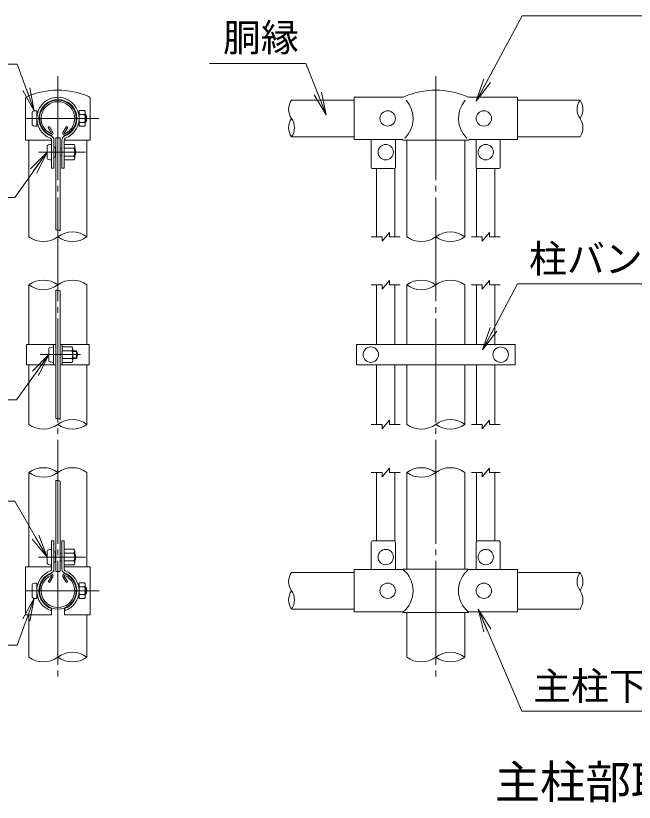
# Model space of a CAD drawing. Units: millimetres, scale not verified. Extents: x -12600 to 12600, y -8910 to 8910.
# Drawn here: x 6168 to 9384, y 1125 to 5212 of the extents above; entities that cross this region are included whole.
import ezdxf
from ezdxf.enums import TextEntityAlignment as Align

# ---------------------------------------------------------------- set-up
doc = ezdxf.new("R2010")
doc.units = ezdxf.units.MM
doc.header["$LTSCALE"] = 30
doc.linetypes.add('LONG_CHAIN', pattern=[21, 18, -1, 1, -1])
for name, color, linetype, lineweight in [('0-1_D-TTL-TXT', 7, 'Continuous', 9), ('0-3_D-STR1', 1, 'Continuous', 9), ('0-6_D-BMK', 2, 'LONG_CHAIN', 9), ('0-7_D-STR3', 3, 'Continuous', 9), ('0-9_D-STR-DIM', 7, 'Continuous', 9), ('0-A_0', 7, 'Continuous', 9), ('0-D_D-STR-TXT', 7, 'Continuous', 9)]:
    doc.layers.add(name, color=color, linetype=linetype, lineweight=lineweight)
doc.styles.add('ＭＳ ゴシック', font='')
doc.styles.get('ＭＳ ゴシック').set_extended_font_data('MS Gothic')

# ---------------------------------------------------------------- blocks, each defined once
blk = doc.blocks.new('_Open')
at = {"layer": '0-A_0'}
blk.add_line((-30, 5), (0, 0), dxfattribs=at)
blk.add_lwpolyline([(-30, -5), (0, 0), (-30, 0)], dxfattribs=at)

msp = doc.modelspace()

# ---------------------------------------------------------------- linework, layer by layer
at = {"layer": '0-3_D-STR1'}
for p, q in [((7926.85, 4773.56), (7601.85, 4773.56)), ((8776.85, 4773.56), (9101.85, 4773.56)), ((6336.35, 4632.3), (6343.3, 4636.31)), ((6353.9, 4601.91), (6336.35, 4632.3)), ((6360.84, 4605.92), (6343.3, 4636.31)), ((6413.69, 4605.92), (6431.23, 4636.31)), ((6420.63, 4601.91), (6438.18, 4632.3)), ((6438.18, 4632.3), (6431.23, 4636.31)), ((7926.85, 4583.06), (7601.85, 4583.06)), ((8776.85, 4583.06), (9101.85, 4583.06)), ((6236.02, 4566.06), (6236.02, 4063.56)), ((6538.52, 4566.06), (6538.52, 4063.56)), ((8200.6, 4566.06), (8200.6, 4063.56)), ((8503.1, 4566.06), (8503.1, 4063.56)), ((6236.02, 3813.56), (6236.02, 3503.53)), ((6538.52, 3813.56), (6538.52, 3503.53)), ((8200.6, 3813.56), (8200.6, 3503.52)), ((8503.1, 3813.56), (8503.1, 3503.52)), ((6236.02, 3398.53), (6236.02, 3088.56)), ((6538.52, 3398.53), (6538.52, 3088.56)), ((8200.6, 3398.53), (8200.6, 3088.56)), ((8503.1, 3398.53), (8503.1, 3088.56)), ((6236.02, 2838.56), (6236.02, 2348.81)), ((6538.52, 2838.56), (6538.52, 2348.81)), ((8200.6, 2838.56), (8200.6, 2336.31)), ((8503.1, 2838.56), (8503.1, 2336.31)), ((6353.9, 2300.47), (6336.35, 2270.08)), ((6360.84, 2296.46), (6343.3, 2266.06)), ((6413.69, 2296.46), (6431.23, 2266.06)), ((6420.63, 2300.47), (6438.18, 2270.08)), ((7926.85, 2318.81), (7601.85, 2318.81)), ((8776.85, 2318.81), (9101.85, 2318.81)), ((6336.35, 2270.08), (6343.3, 2266.06)), ((6438.18, 2270.08), (6431.23, 2266.06)), ((7926.85, 2128.31), (7601.85, 2128.31)), ((8776.85, 2128.31), (9101.85, 2128.31)), ((6236.02, 2098.81), (6236.02, 1878.81)), ((6538.52, 2098.81), (6538.52, 1878.81)), ((8200.6, 2111.31), (8200.6, 1878.81)), ((8503.1, 2111.31), (8503.1, 1878.81))]:
    msp.add_line(p, q, dxfattribs=at)
for centre, radius, start, end in [((6387.27, 4678.56), 95.25, 294.32478, 245.67522), ((6387.27, 4678.56), 87.23, 294.32478, 245.67522), ((6352.16, 4600.9), 10.03, 245.67522, 30), ((6352.16, 4600.9), 2, 245.67522, 30), ((6422.37, 4600.9), 10.03, 150, 294.32478), ((6422.37, 4600.9), 2, 150, 294.32478), ((6387.27, 2223.81), 95.25, 114.32478, 65.67522), ((6387.27, 2223.81), 87.23, 114.32478, 65.67522), ((6352.16, 2301.47), 10.03, 330, 114.32478), ((6352.16, 2301.47), 2, 330, 114.32478), ((6422.37, 2301.47), 10.03, 65.67522, 210), ((6422.37, 2301.47), 2, 65.67522, 210)]:
    msp.add_arc(centre, radius, start, end, dxfattribs=at)
at = {"layer": '0-6_D-BMK'}
for p, q in [((6387.27, 4898.56), (6387.27, 1753.56)), ((8351.85, 4898.56), (8351.85, 1753.56)), ((6222.13, 4678.56), (6601.8, 4678.56)), ((6287.13, 4503.56), (6531.52, 4503.56)), ((6295.63, 3451.03), (6505.02, 3451.03)), ((6368.02, 3451.03), (6464.52, 3451.03)), ((6286.07, 2398.81), (6530.46, 2398.81)), ((6222.13, 2223.81), (6601.8, 2223.81))]:
    msp.add_line(p, q, dxfattribs=at)
at = {"layer": '0-7_D-STR3'}
for p, q in [((7926.85, 4788.56), (8172.97, 4788.56)), ((7926.85, 4568.56), (7926.85, 4788.56)), ((8530.74, 4788.56), (8776.85, 4788.56)), ((8776.85, 4568.56), (8776.85, 4788.56)), ((6555.52, 4778.59), (6555.52, 4566.06)), ((6253.27, 4711.06), (6253.27, 4646.06)), ((6277.27, 4718.56), (6277.27, 4638.56)), ((6524.77, 4719.06), (6497.27, 4719.06)), ((6497.27, 4719.06), (6497.27, 4638.06)), ((6529.77, 4709.73), (6529.77, 4648)), ((6279.1, 4698.56), (6277.27, 4698.56)), ((6497.27, 4698.56), (6495.43, 4698.56)), ((6524.77, 4698.81), (6497.27, 4698.81)), ((6529.77, 4698.56), (6532.27, 4698.56)), ((6529.77, 4698.56), (6532.27, 4698.56)), ((6529.77, 4695.18), (6533.88, 4695.18)), ((6529.77, 4661.95), (6533.88, 4661.95)), ((6532.27, 4698.56), (6532.27, 4658.56)), ((6279.1, 4658.56), (6277.27, 4658.56)), ((6497.27, 4658.56), (6495.43, 4658.56)), ((6524.77, 4658.31), (6497.27, 4658.31)), ((6524.77, 4638.06), (6497.27, 4638.06)), ((6529.77, 4658.56), (6532.27, 4658.56)), ((6529.77, 4658.56), (6532.27, 4658.56)), ((6376.02, 4578.56), (6376.02, 4099.12)), ((6376.02, 4578.56), (6398.52, 4578.56)), ((6398.52, 4578.56), (6398.52, 4094.48)), ((6354.77, 4420.06), (6354.77, 4566.41)), ((6366.27, 4420.06), (6366.27, 4566.41)), ((6408.27, 4420.06), (6408.27, 4566.41)), ((6419.77, 4420.06), (6419.77, 4566.41)), ((6419.77, 4566.06), (6555.52, 4566.06)), ((6469.77, 4544.06), (6419.77, 4544.06)), ((7926.85, 4568.56), (8177.85, 4568.56)), ((8016.85, 4568.56), (8016.85, 4423.56)), ((8141.85, 4568.56), (8141.85, 4423.56)), ((8182.85, 4566.06), (8177.85, 4568.56)), ((8182.85, 4566.06), (8520.85, 4566.06)), ((8520.85, 4566.06), (8525.85, 4568.56)), ((8525.85, 4568.56), (8776.85, 4568.56)), ((8561.85, 4568.56), (8561.85, 4423.56)), ((8686.85, 4568.56), (8686.85, 4423.56)), ((6330.77, 4470.75), (6330.77, 4535.75)), ((6374.77, 4530.15), (6366.27, 4530.15)), ((6374.77, 4530.15), (6374.77, 4476.97)), ((6374.77, 4523.56), (6376.02, 4523.56)), ((6398.52, 4523.56), (6408.27, 4523.56)), ((6469.77, 4523.81), (6419.77, 4523.81)), ((6474.77, 4534.73), (6474.77, 4473)), ((6474.77, 4523.56), (6474.77, 4483.56)), ((6474.77, 4520.18), (6476.38, 4520.18)), ((6374.77, 4476.97), (6366.27, 4476.97)), ((6374.77, 4483.56), (6376.02, 4483.56)), ((6398.52, 4483.56), (6408.27, 4483.56)), ((6469.77, 4483.31), (6419.77, 4483.31)), ((6469.77, 4463.06), (6419.77, 4463.06)), ((6474.77, 4486.95), (6476.38, 4486.95)), ((6354.77, 4420.06), (6366.27, 4420.06)), ((6408.27, 4420.06), (6419.77, 4420.06)), ((8136.85, 4418.56), (8021.85, 4418.56)), ((8044.35, 4418.56), (8044.35, 4063.56)), ((8139.35, 4419.23), (8139.35, 4063.56)), ((8564.35, 4419.23), (8564.35, 4063.56)), ((8566.85, 4418.56), (8681.85, 4418.56)), ((8659.35, 4418.56), (8659.35, 4063.56)), ((8044.35, 3813.56), (8044.35, 3503.52)), ((8139.35, 3813.56), (8139.35, 3503.52)), ((8564.35, 3813.56), (8564.35, 3503.52)), ((8659.35, 3813.56), (8659.35, 3503.52)), ((6376.02, 3786.2), (6376.02, 3118.87)), ((6398.52, 3781.56), (6398.52, 3114.24)), ((6224.52, 3503.53), (6224.52, 3398.53)), ((6376.02, 3503.53), (6224.52, 3503.53)), ((6340.52, 3483.53), (6340.52, 3418.53)), ((6364.52, 3503.53), (6364.52, 3398.53)), ((6376.02, 3503.53), (6376.02, 3398.53)), ((6398.52, 3503.53), (6398.52, 3398.53)), ((6410.02, 3503.53), (6410.02, 3398.53)), ((6460.02, 3491.53), (6410.02, 3491.53)), ((6465.02, 3482.2), (6465.02, 3420.47)), ((7939.35, 3503.53), (7939.35, 3398.53)), ((8764.35, 3503.52), (7939.35, 3503.52)), ((8764.35, 3503.53), (8764.35, 3398.53)), ((6460.02, 3471.28), (6410.02, 3471.28)), ((6465.02, 3471.03), (6484.52, 3471.03)), ((6465.02, 3467.65), (6486.13, 3467.65)), ((6465.02, 3434.42), (6486.13, 3434.42)), ((6484.52, 3471.03), (6484.52, 3431.03)), ((6224.52, 3398.53), (6376.02, 3398.53)), ((6460.02, 3430.78), (6410.02, 3430.78)), ((6460.02, 3410.53), (6410.02, 3410.53)), ((6465.02, 3431.03), (6484.52, 3431.03)), ((8764.35, 3398.53), (7939.35, 3398.53)), ((8044.35, 3398.53), (8044.35, 3088.56)), ((8139.35, 3398.53), (8139.35, 3088.56)), ((8564.35, 3398.53), (8564.35, 3088.56)), ((8659.35, 3398.53), (8659.35, 3088.56)), ((8044.35, 2838.56), (8044.35, 2483.81)), ((8139.35, 2838.56), (8139.35, 2480.43)), ((8564.35, 2838.56), (8564.35, 2480.43)), ((8659.35, 2838.56), (8659.35, 2483.81)), ((6376.02, 2797.05), (6376.02, 2323.81)), ((6398.52, 2792.41), (6398.52, 2323.81)), ((6354.77, 2483.81), (6354.77, 2335.96)), ((6354.77, 2483.81), (6366.27, 2483.81)), ((6366.27, 2483.81), (6366.27, 2335.96)), ((6408.27, 2483.81), (6408.27, 2335.96)), ((6408.27, 2483.81), (6419.77, 2483.81)), ((6419.77, 2483.81), (6419.77, 2335.96)), ((8016.85, 2333.81), (8016.85, 2473.81)), ((8131.85, 2483.81), (8026.85, 2483.81)), ((8141.85, 2333.81), (8141.85, 2473.81)), ((8561.85, 2333.81), (8561.85, 2473.81)), ((8571.85, 2483.81), (8676.85, 2483.81)), ((8686.85, 2333.81), (8686.85, 2473.81)), ((6330.77, 2431.31), (6330.77, 2366.31)), ((6374.77, 2425.4), (6366.27, 2425.4)), ((6374.77, 2425.4), (6374.77, 2372.22)), ((6374.77, 2418.81), (6376.02, 2418.81)), ((6398.52, 2418.81), (6408.27, 2418.81)), ((6469.77, 2439.31), (6419.77, 2439.31)), ((6469.77, 2419.06), (6419.77, 2419.06)), ((6419.77, 2418.81), (6420.77, 2418.81)), ((6474.77, 2429.98), (6474.77, 2368.25)), ((6474.77, 2418.81), (6474.77, 2378.81)), ((6474.77, 2415.43), (6476.38, 2415.43)), ((6374.77, 2372.22), (6366.27, 2372.22)), ((6374.77, 2378.81), (6376.02, 2378.81)), ((6398.52, 2378.81), (6408.27, 2378.81)), ((6419.77, 2378.81), (6420.77, 2378.81)), ((6469.77, 2378.56), (6419.77, 2378.56)), ((6474.77, 2382.2), (6476.38, 2382.2)), ((6219.02, 2348.81), (6354.77, 2348.81)), ((6219.02, 2348.81), (6219.02, 2098.81)), ((6469.77, 2358.31), (6419.77, 2358.31)), ((6419.77, 2348.81), (6555.52, 2348.81)), ((6555.52, 2348.81), (6555.52, 2098.81)), ((7926.85, 2333.81), (8182.85, 2333.81)), ((7926.85, 2113.81), (7926.85, 2333.81)), ((8182.85, 2336.31), (8177.85, 2333.81)), ((8182.85, 2336.31), (8520.85, 2336.31)), ((8520.85, 2336.31), (8525.85, 2333.81)), ((8520.85, 2333.81), (8776.85, 2333.81)), ((8776.85, 2113.81), (8776.85, 2333.81)), ((6376.02, 2323.81), (6398.52, 2323.81)), ((6253.27, 2256.31), (6253.27, 2191.31)), ((6277.27, 2263.81), (6277.27, 2183.81)), ((6524.77, 2264.31), (6497.27, 2264.31)), ((6497.27, 2264.31), (6497.27, 2183.31)), ((6529.77, 2254.98), (6529.77, 2193.25)), ((6279.1, 2243.81), (6277.27, 2243.81)), ((6497.27, 2243.81), (6495.43, 2243.81)), ((6524.77, 2244.06), (6497.27, 2244.06)), ((6529.77, 2243.81), (6532.27, 2243.81)), ((6529.77, 2243.81), (6532.27, 2243.81)), ((6529.77, 2240.43), (6533.88, 2240.43)), ((6532.27, 2243.81), (6532.27, 2203.81)), ((6279.1, 2203.81), (6277.27, 2203.81)), ((6497.27, 2203.81), (6495.43, 2203.81)), ((6524.77, 2203.56), (6497.27, 2203.56)), ((6524.77, 2183.31), (6497.27, 2183.31)), ((6529.77, 2207.2), (6533.88, 2207.2)), ((6529.77, 2203.81), (6532.27, 2203.81)), ((6529.77, 2203.81), (6532.27, 2203.81)), ((6353.77, 2131.18), (6349.85, 2120.37)), ((6353.77, 2131.18), (6353.77, 2098.81)), ((6420.77, 2131.18), (6420.77, 2098.81)), ((6420.77, 2131.18), (6424.68, 2120.37)), ((6219.02, 2098.81), (6353.77, 2098.81)), ((6420.77, 2098.81), (6555.52, 2098.81)), ((7926.85, 2113.81), (8182.85, 2113.81)), ((8182.85, 2111.31), (8177.85, 2113.81)), ((8520.85, 2113.81), (8776.85, 2113.81))]:
    msp.add_line(p, q, dxfattribs=at)
for points in [[(6219.02, 4778.59), (6219.02, 4566.06), (6354.77, 4566.06)], [(6398.52, 3398.53), (6550.02, 3398.53), (6550.02, 3503.53), (6398.52, 3503.53)], [(8182.85, 2111.31), (8520.85, 2111.31), (8525.85, 2113.81)]]:
    msp.add_lwpolyline(points, dxfattribs=at)
for centre in [(8101.85, 4678.56), (8601.85, 4678.56), (8091.85, 4503.56), (8611.85, 4503.56), (8014.35, 3451.03), (8689.35, 3451.03), (8091.85, 2398.81), (8611.85, 2398.81), (8101.85, 2223.81), (8601.85, 2223.81)]:
    msp.add_circle(centre, 40, dxfattribs=at)
for centre, radius, start, end in [((6387.27, 4414.13), 411.25, 67.22973, 112.77027), ((8351.85, 4411.27), 414.11, 67.15338, 112.84662), ((6235.52, 4778.59), 16.5, 116.72671, 180), ((6387.27, 4678.56), 110, 290.1633, 249.8367), ((6539.02, 4778.59), 16.5, 0, 63.27329), ((8172.97, 4828.56), 40, 270, 296.9114), ((8530.74, 4828.56), 40, 243.0886, 270), ((6387.27, 4678.56), 98.5, 289.83718, 250.16282), ((8089.92, 4678.56), 144, 314.1684, 41.01552), ((8613.78, 4678.56), 144, 138.98448, 225.8316), ((6517.08, 4708.94), 12.71, 307.21089, 52.78911), ((6486.26, 4678.56), 43.51, 332.26063, 27.73937), ((6494.77, 4678.56), 42.5, 331.92751, 28.07249), ((6517.02, 4648.19), 12.75, 307.42505, 52.57495), ((6344.77, 4566.41), 21.5, 0, 65.03562), ((6429.77, 4566.41), 21.5, 114.96438, 180), ((6344.77, 4566.41), 10, 0, 62.72039), ((6429.77, 4566.41), 10, 117.27961, 180), ((6462.08, 4533.94), 12.71, 307.21089, 52.78911), ((6431.26, 4503.56), 43.51, 332.26063, 27.73937), ((6437.27, 4503.56), 42.5, 331.92751, 28.07249), ((6462.02, 4473.19), 12.75, 307.42505, 52.57495), ((8021.85, 4423.56), 5, 180, 270), ((8136.85, 4423.56), 5, 270, 0), ((8566.85, 4423.56), 5, 180, 270), ((8681.85, 4423.56), 5, 270, 0), ((6452.33, 3481.41), 12.71, 307.21089, 52.78911), ((6421.51, 3451.03), 43.51, 332.26063, 27.73937), ((6447.02, 3451.03), 42.5, 331.92751, 28.07249), ((6452.27, 3420.66), 12.75, 307.42505, 52.57495), ((8026.85, 2473.81), 10, 90, 180), ((8131.85, 2473.81), 10, 0, 90), ((8571.85, 2473.81), 10, 90, 180), ((8676.85, 2473.81), 10, 0, 90), ((6462.08, 2429.19), 12.71, 307.21089, 52.78911), ((6431.26, 2398.81), 43.51, 332.26063, 27.73937), ((6437.27, 2398.81), 42.5, 331.92751, 28.07249), ((6462.02, 2368.44), 12.75, 307.42505, 52.57495), ((6344.77, 2335.96), 10, 297.27961, 0), ((6344.77, 2335.96), 21.5, 294.96438, 0), ((6429.77, 2335.96), 21.5, 180, 245.03562), ((6429.77, 2335.96), 10, 180, 242.72039), ((8089.92, 2223.81), 144, 310.19176, 49.80824), ((8613.78, 2223.81), 144, 130.19176, 229.80824), ((6387.27, 2223.81), 110, 110.1633, 250.11694), ((6387.27, 2223.81), 98.5, 109.83718, 250.11694), ((6387.27, 2223.81), 98.5, 289.88306, 70.16282), ((6387.27, 2223.81), 110, 289.88306, 69.8367), ((6517.08, 2254.19), 12.71, 307.21089, 52.78911), ((6486.26, 2223.81), 43.51, 332.26063, 27.73937), ((6494.77, 2223.81), 42.5, 331.92751, 28.07249), ((6517.02, 2193.44), 12.75, 307.42505, 52.57495)]:
    msp.add_arc(centre, radius, start, end, dxfattribs=at)
for centre, start_param, end_param in [((6277.27, 4711.06), 1.5707963, 3.1415927), ((6277.27, 4646.06), 3.1415927, 4.712389), ((6354.77, 4535.75), 1.5707963, 3.1415927), ((6354.77, 4470.75), 3.1415927, 4.712389), ((6364.52, 3483.53), 1.5707963, 3.1415927), ((6364.52, 3418.53), 3.1415927, 4.712389), ((6354.77, 2431.31), 1.5707963, 3.1415927), ((6354.77, 2366.31), 3.1415927, 4.712389), ((6277.27, 2256.31), 1.5707963, 3.1415927), ((6277.27, 2191.31), 3.1415927, 4.712389)]:
    msp.add_ellipse(centre, major_axis=(24, 0), ratio=0.3125, start_param=start_param, end_param=end_param, dxfattribs=at)
at = {"layer": '0-9_D-STR-DIM'}
for p, q in [((8016.85, 4063.56), (8073.1, 4063.56)), ((8073.1, 4041.06), (8110.6, 4086.06)), ((8073.1, 4041.06), (8073.1, 4063.56)), ((8110.6, 4063.56), (8110.6, 4086.06)), ((8110.6, 4063.56), (8166.85, 4063.56)), ((8536.85, 4063.56), (8593.1, 4063.56)), ((8593.1, 4041.06), (8630.6, 4086.06)), ((8593.1, 4041.06), (8593.1, 4063.56)), ((8630.6, 4063.56), (8630.6, 4086.06)), ((8630.6, 4063.56), (8686.85, 4063.56)), ((8016.85, 3813.56), (8073.1, 3813.56)), ((8073.1, 3791.06), (8110.6, 3836.06)), ((8073.1, 3791.06), (8073.1, 3813.56)), ((8110.6, 3813.56), (8110.6, 3836.06)), ((8110.6, 3813.56), (8166.85, 3813.56)), ((8536.85, 3813.56), (8593.1, 3813.56)), ((8593.1, 3791.06), (8630.6, 3836.06)), ((8593.1, 3791.06), (8593.1, 3813.56)), ((8630.6, 3813.56), (8630.6, 3836.06)), ((8630.6, 3813.56), (8686.85, 3813.56)), ((8073.1, 3066.06), (8110.6, 3111.06)), ((8110.6, 3088.56), (8110.6, 3111.06)), ((8593.1, 3066.06), (8630.6, 3111.06)), ((8630.6, 3088.56), (8630.6, 3111.06)), ((8016.85, 3088.56), (8073.1, 3088.56)), ((8073.1, 3066.06), (8073.1, 3088.56)), ((8110.6, 3088.56), (8166.85, 3088.56)), ((8536.85, 3088.56), (8593.1, 3088.56)), ((8593.1, 3066.06), (8593.1, 3088.56)), ((8630.6, 3088.56), (8686.85, 3088.56)), ((8016.85, 2838.56), (8073.1, 2838.56)), ((8073.1, 2816.06), (8110.6, 2861.06)), ((8073.1, 2816.06), (8073.1, 2838.56)), ((8110.6, 2838.56), (8110.6, 2861.06)), ((8110.6, 2838.56), (8166.85, 2838.56)), ((8536.85, 2838.56), (8593.1, 2838.56)), ((8593.1, 2816.06), (8630.6, 2861.06)), ((8593.1, 2816.06), (8593.1, 2838.56)), ((8630.6, 2838.56), (8630.6, 2861.06)), ((8630.6, 2838.56), (8686.85, 2838.56))]:
    msp.add_line(p, q, dxfattribs=at)
for centre, radius, start, end in [((7669.96, 4725.94), 83.1, 145.03504, 214.96496), ((9169.96, 4725.94), 83.1, 145.03504, 214.96496), ((9033.75, 4725.94), 83.1, 325.03504, 34.96496), ((7669.96, 4630.69), 83.1, 145.03422, 214.96578), ((7533.75, 4630.69), 83.1, 325.03504, 34.96496), ((9033.75, 4630.69), 83.1, 325.03422, 34.96578), ((6379.87, 4061.16), 38.4, 60.95271, 95.76063), ((6462.89, 3961.68), 126.88, 53.41445, 126.58555), ((8427.48, 3961.68), 126.88, 53.41445, 126.58555), ((6311.64, 4165.44), 126.88, 233.41445, 306.58555), ((6462.89, 4165.44), 126.88, 233.41445, 306.58555), ((8276.23, 4165.44), 126.88, 233.41445, 306.58555), ((8427.48, 4165.44), 126.88, 233.41445, 306.58555), ((6311.64, 3711.68), 126.88, 53.41445, 126.58555), ((6311.64, 3915.44), 126.88, 233.41445, 306.58555), ((6462.89, 3711.68), 126.88, 53.41445, 126.58555), ((8276.23, 3711.68), 126.88, 53.41445, 126.58555), ((8276.23, 3915.44), 126.88, 233.41445, 306.58555), ((8427.48, 3711.68), 126.88, 53.41445, 126.58555), ((6379.87, 3747.99), 38.4, 60.95271, 95.76063), ((6379.87, 3080.66), 38.4, 60.95271, 95.76063), ((6462.89, 2986.68), 126.88, 53.41445, 126.58555), ((8427.48, 2986.68), 126.88, 53.41445, 126.58555), ((6311.64, 3190.44), 126.88, 233.41445, 306.58555), ((6462.89, 3190.44), 126.88, 233.41445, 306.58555), ((8276.23, 3190.44), 126.88, 233.41445, 306.58555), ((8427.48, 3190.44), 126.88, 233.41445, 306.58555), ((6311.64, 2736.68), 126.88, 53.41445, 126.58555), ((6462.89, 2736.68), 126.88, 53.41445, 126.58555), ((8276.23, 2736.68), 126.88, 53.41445, 126.58555), ((8427.48, 2736.68), 126.88, 53.41445, 126.58555), ((6311.64, 2940.44), 126.88, 233.41445, 306.58555), ((8276.23, 2940.44), 126.88, 233.41445, 306.58555), ((6379.87, 2758.84), 38.4, 60.95271, 95.76063), ((7669.96, 2271.19), 83.1, 145.03504, 214.96496), ((9169.96, 2271.19), 83.1, 145.03504, 214.96496), ((9033.75, 2271.19), 83.1, 325.03504, 34.96496), ((7669.96, 2175.94), 83.1, 145.03422, 214.96578), ((7533.75, 2175.94), 83.1, 325.03504, 34.96496), ((9033.75, 2175.94), 83.1, 325.03422, 34.96578), ((6462.89, 1776.93), 126.88, 53.41445, 126.58555), ((8427.48, 1776.93), 126.88, 53.41445, 126.58555), ((6311.64, 1980.69), 126.88, 233.41445, 306.58555), ((6462.89, 1980.69), 126.88, 233.41445, 306.58555), ((8276.23, 1980.69), 126.88, 233.41445, 306.58555), ((8427.48, 1980.69), 126.88, 233.41445, 306.58555)]:
    msp.add_arc(centre, radius, start, end, dxfattribs=at)
at = {"layer": '0-D_D-STR-TXT'}
for points in [[(9842.47, 5212.47), (8800.69, 5212.47), (8563.34, 4770.94)], [(5137.78, 4960.86), (6175.98, 4960.86), (6263.43, 4719.21)], [(7175.24, 4964.95), (7676.3, 4964.95), (7781.9, 4698.76)], [(5124.45, 4268.55), (6162.65, 4268.55), (6329.6, 4501.93)], [(9663.86, 3818.42), (8777.16, 3818.42), (8596.63, 3477.88)], [(5134.2, 3216.02), (6172.4, 3216.02), (6339.35, 3449.4)], [(5124.45, 2688.86), (6162.65, 2688.86), (6329.76, 2400.54)], [(5137.78, 1941.2), (6175.98, 1941.2), (6263.43, 2182.85)], [(9840.46, 1597.59), (8798.69, 1597.59), (8573.21, 2126.47)]]:
    msp.add_lwpolyline(points, dxfattribs=at)

# ---------------------------------------------------------------- block references
at = {"layer": '0-D_D-STR-TXT', "xscale": 4, "yscale": 4}
for p, rotation in [((8562.4, 4769.18), 241.73951), ((6264.11, 4717.33), 289.89477), ((7782.63, 4696.9), 291.63757), ((6330.77, 4503.56), 54.42149), ((8595.69, 3476.11), 242.07069), ((6340.52, 3451.03), 54.42149), ((6330.77, 2398.81), 300.09685), ((6264.11, 2184.73), 70.10523), ((8572.43, 2128.31), 113.08931)]:
    msp.add_blockref('_Open', p, dxfattribs=dict(at, rotation=rotation))

# ---------------------------------------------------------------- texts
at = {"layer": '0-1_D-TTL-TXT', "style": 'ＭＳ ゴシック'}
msp.add_text('主柱部取付詳細', height=173.1, dxfattribs=at).set_placement((8658.17, 1091.94), align=Align.BOTTOM_LEFT)
at = {"layer": '0-D_D-STR-TXT', "style": 'ＭＳ ゴシック'}
for s, p in [('胴縁', (7245.86, 4983.82)), ('柱バンド', (8836.95, 3833.98)), ('主柱下継手', (8858.47, 1613.14))]:
    msp.add_text(s, height=144.3, dxfattribs=at).set_placement(p, align=Align.BOTTOM_LEFT)

doc.saveas('drawing.dxf')
